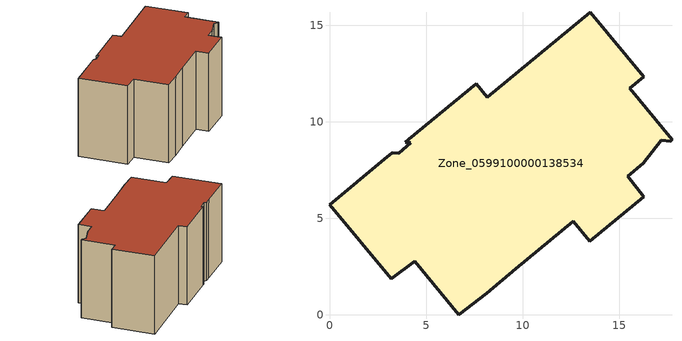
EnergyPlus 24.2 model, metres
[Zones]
Zone_0599100000138534
 floor ground (C_G): 12.63,4.86 9.63,2.39 8.14,1.12 6.7,0 4.4,2.77 3.19,1.86 0,5.71 2.82,8.06 3.25,8.4 3.6,8.37 4.2,8.91 3.93,8.94 4.11,9.09 7.59,11.96 8.16,11.27 13.49,15.68 16.26,12.32 15.54,11.73 17.73,9.06 17.66,9 17.18,9.05 16.25,7.84 15.44,7.17 16.29,6.13 13.48,3.82 z0
 wall outside (C_F): 13.49,15.68 8.16,11.27 7.59,11.96 4.11,9.09 3.93,8.94 4.2,8.91 3.6,8.37 3.25,8.4 2.82,8.06 0,5.71 3.19,1.86 4.4,2.77 6.7,0 8.14,1.12 9.63,2.39 12.63,4.86 13.48,3.82 16.29,6.13 15.44,7.17 16.25,7.84 17.18,9.05 17.66,9 17.73,9.06 15.54,11.73 16.26,12.32 13.49,15.68 z0:8.39
 roof outside (C_R): 17.73,9.06 15.54,11.73 16.26,12.32 13.49,15.68 8.16,11.27 7.59,11.96 4.11,9.09 3.93,8.94 4.2,8.91 3.6,8.37 3.25,8.4 2.82,8.06 0,5.71 3.19,1.86 4.4,2.77 6.7,0 8.14,1.12 9.63,2.39 12.63,4.86 13.48,3.82 16.29,6.13 15.44,7.17 16.25,7.84 17.18,9.05 17.66,9 z8.39
[BUILDING]
Pand.0599100000138534: North Axis=0; Terrain=City; Loads Convergence Tolerance Value=0.04; Temperature Convergence Tolerance Value=0.4; Solar Distribution=FullExterior; Maximum Number of Warmup Days=25; Minimum Number of Warmup Days=1
[Site:Location]
Rotterdam.The.Hague.AP_ZH_NLD Design_Conditions: Latitude=51.96; Longitude=4.45; Time Zone=1; Elevation=-4.5
[SITE:GROUNDTEMPERATURE:BUILDINGSURFACE]
18, 18, 18, 18, 18, 18, 18, 18, 18, 18, 18, 18
[MATERIAL] Thermal Absorptance=0.9; Solar Absorptance=0.7; Visible Absorptance=0.7
Name | Roughness | Thickness | Conductivity | Density | Specific Heat
G.D.1965 | MediumSmooth | 0.15 | 1 | 540 | 1210
F.D.1965 | Rough | 0.3 | 0.857143 | 1920 | 840
R.D.1965 | MediumRough | 0.2 | 0.08 | 1500 | 1000
[CONSTRUCTION]
C_G: G.D.1965
C_F: F.D.1965
C_R: R.D.1965
[ZONE]
Zone_0599100000138534: Type=1; Multiplier=1; Ceiling Height=Autocalculate; Volume=Autocalculate; Floor Area=autocalculate; Part of Total Floor Area=Yes
[ZONEINFILTRATION:DESIGNFLOWRATE]
Infil_Zone_0599100000138534: Zone or ZoneList or Space or SpaceList=Zone_0599100000138534; Schedule=AlwaysOn; Design Flow Rate Calculation Method=Flow/Area; Flow Rate per Floor Area=0.0042; Constant Term Coefficient=1; Temperature Term Coefficient=0; Velocity Term Coefficient=0; Velocity Squared Term Coefficient=0
[HVACTEMPLATE:ZONE:IDEALLOADSAIRSYSTEM]
Zone_0599100000138534: Maximum Heating Supply Air Temperature=50; Minimum Cooling Supply Air Temperature=13; Maximum Heating Supply Air Humidity Ratio=0.0156; Minimum Cooling Supply Air Humidity Ratio=0.0077; Heating Limit=NoLimit; Cooling Limit=NoLimit; Dehumidification Control Type=ConstantSensibleHeatRatio; Cooling Sensible Heat Ratio=0.7; Dehumidification Setpoint=60; Humidification Control Type=None; Humidification Setpoint=30; Outdoor Air Method=None; Outdoor Air Flow Rate per Person=0.00944; Outdoor Air Flow Rate per Zone Floor Area=0; Outdoor Air Flow Rate per Zone=0; Demand Controlled Ventilation Type=None; Outdoor Air Economizer Type=NoEconomizer; Heat Recovery Type=None; Sensible Heat Recovery Effectiveness=0.7; Latent Heat Recovery Effectiveness=0.65
[ZONECONTROL:THERMOSTAT]
ThermostatControl_Zone_0599100000138534: Zone or ZoneList=Zone_0599100000138534; Control Type Schedule=DualSetpointControlType; Control 1=Thermostat_Zone_0599100000138534; Temperature Difference Between Cutout And Setpoint=0
[THERMOSTATSETPOINT:DUALSETPOINT]
Thermostat_Zone_0599100000138534: Heating Setpoint Temperature Schedule=HeatingSetpoint_Zone_0599100000138534; Cooling Setpoint Temperature Schedule=CoolingSetpoint_Zone_0599100000138534
[SCHEDULE:COMPACT]
HeatingSetpoint_Zone_0599100000138534: Through: 12/31, For: AllDays, Until: 24:00, 21
CoolingSetpoint_Zone_0599100000138534: Through: 12/31, For: AllDays, Until: 24:00, 24
DualSetpointControlType: Through: 12/31, For: AllDays, Until: 24:00, 4
AlwaysOn: Through: 12/31, For: AllDays, Until: 24:00, 1
